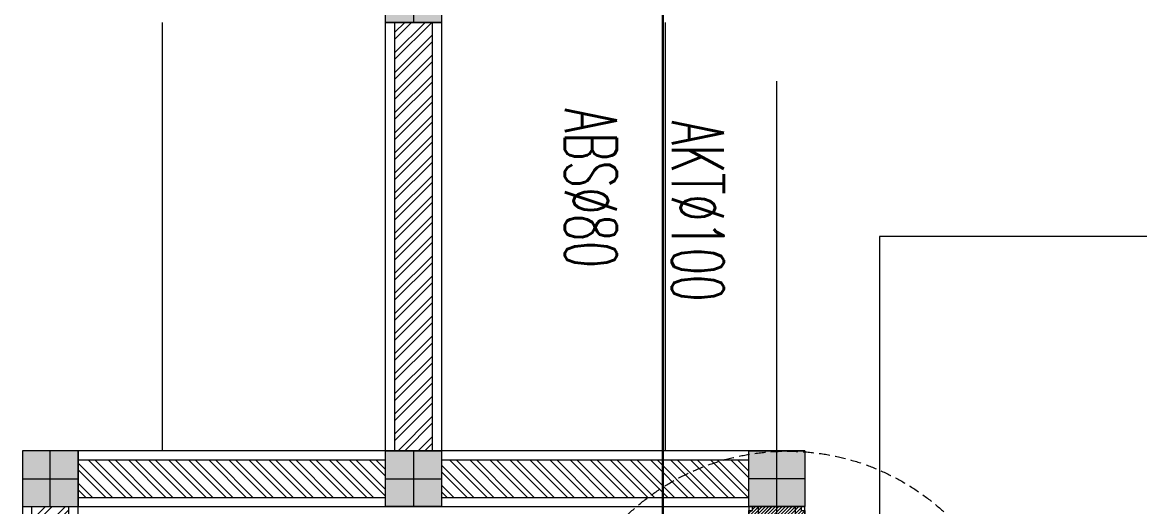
# Model space of a CAD drawing. Header units: millimetres. Extents: x -280308 to 6402717, y -14 to 2073074.
# Drawn here: x 5533 to 8532, y 495098 to 496398 of the extents above; entities that cross this region are included whole.
import ezdxf
from ezdxf.enums import TextEntityAlignment as Align

# ---------------------------------------------------------------- set-up
doc = ezdxf.new("R2010")
doc.units = ezdxf.units.MM
for name, pattern in [('ACAD_ISO03W100', [30, 12, -18]), ('ACAD_ISO08W100', [36, 24, -3, 6, -3]), ('DASHED2', [0.375, 0.25, -0.125]), ('Default', [0])]:
    doc.linetypes.add(name, pattern=pattern)
doc.layers.get('0').update_dxf_attribs({"lineweight": 0})
for name, color, linetype, lineweight, true_color in [('-P-ABK', 7, 'Continuous', 30, 0x05ffff), ('A-FILL-1', 7, 'Continuous', 0, 0x454545), ('A-FILL-4', 9, 'Continuous', 0, 0x808080), ('P-AKT', 7, 'Continuous', 30, 0xfe0101)]:
    doc.layers.add(name, color=color, linetype=linetype, lineweight=lineweight, true_color=true_color)
for name, color, linetype, lineweight in [('_Door & Window', 1, 'Continuous', 0), ('A-ALINE-1', 91, 'Continuous', 20), ('A-ALINE-3', 111, 'Continuous', 15), ('A-ALINE-6', 117, 'Continuous', 9), ('A-ANNOTATION', 144, 'Continuous', 0), ('A-Furn', 250, 'Continuous', 0)]:
    doc.layers.add(name, color=color, linetype=linetype, lineweight=lineweight)
doc.layers.add('A-TEXT', color=254, linetype='Continuous')
doc.layers.add('Teks-PL', color=7, linetype='Default', true_color=0xff0a0a)
doc.styles.add('CENTURY', font='GOTHIC.TTF')
doc.styles.add('RS', font='ROMANS.SHX', dxfattribs={"width": 0.8})
doc.styles.get("Standard").update_dxf_attribs({"font": 'arial.ttf'})

# ---------------------------------------------------------------- blocks, each defined once
blk = doc.blocks.new('A$Ccf87384a')
blk.add_wipeout([(-75, 74.99999999999909), (75.00000000002728, 74.99999999999909), (75.00000000002728, -75), (-75, -75)])
blk.add_wipeout([(-74.99999999999818, -74.99999999999974), (-74.99999999999818, 75.00000000000753), (75, 75.00000000000756), (75, -74.99999999999972)])
at = {"layer": 'A-FILL-1', "ltscale": 0.25}
h = blk.add_hatch(color=256, dxfattribs=at)
h.dxf.hatch_style = 1
h.paths.add_polyline_path([(-75, -75), (-75, 75), (75, 75), (75, -75)])
at = {"layer": 'A-ALINE-1'}
blk.add_lwpolyline([(-75, -75), (-75, 75), (75, 75), (75, -75)], close=True, dxfattribs=at)
at = {"layer": 'A-FILL-1', "ltscale": 0.25}
for p, q in [((0, 75), (0, -75)), ((-75, 0), (75, 0))]:
    blk.add_line(p, q, dxfattribs=at)
blk = doc.blocks.new('disable people')
at = {"layer": 'A-FILL-4'}
h = blk.add_hatch(color=256, dxfattribs=at)
edge = h.paths.add_edge_path()
edge.add_spline(control_points=[(-3.796474417917125, 4.952000308492416), (-3.760681164754715, 5.053013868617654), (-3.704158616363202, 5.157722778494588), (-3.734610711559071, 5.255821520916697)], knot_values=[0.9037914775148974, 0.9037914775148974, 0.9037914775148974, 0.9037914775337845, 1.21384703267489, 1.21384703267489, 1.21384703267489, 1.213847032693339], degree=3, periodic=0)
edge.add_line((-3.734610711562709, 5.255821520934205), (-4.964782523813881, 5.255821520934205))
edge.add_arc((-4.964782523813483, 5.035821520934178), 0.2200000000000129, 89.99999999999999, 179.9999999999926)
edge.add_line((-5.184782523814647, 5.035821520934178), (-5.184782523814647, 4.952000308504779))
edge.add_line((-5.184782523814647, 4.952000308504921), (-3.796474417913829, 4.952000308504921))
edge = h.paths.add_edge_path()
edge.add_spline(control_points=[(0.1341749100720335, 5.166089496497762), (-0.07234800000333053, 5.166001675629786), (-0.553623694469934, 5.165540411955988), (-1.20498952116759, 5.174735433441811), (-1.923735004729679, 5.122992935595903), (-2.472725316985816, 5.224835962467296), (-2.818046584459807, 5.044581019589032), (-3.008957661264503, 4.952000308504921)], knot_values=[0.4124965523283914, 0.4124965523283914, 0.4124965523283914, 0.4124965523283914, 0.6874227009135008, 1.856497828568305, 2.363121600141893, 2.852056937546859, 3.479819935797773, 3.479819935797798, 3.479819935797798, 3.479819935797798], degree=3, periodic=0)
edge.add_line((-3.008957661264503, 4.952000308504921), (-0.05374037849282143, 4.952000308504893))
edge.add_arc((6.001229472374689, -0.1731919023486626), 7.932859200384009, 137.696407415366, 139.7539587547804, ccw=False)
edge = h.paths.add_edge_path()
edge.add_line((5.131749954041879, 5.255821520934205), (2.308872463095783, 5.255821520934205))
edge.add_spline(control_points=[(2.308872463096122, 5.255821520934205), (2.267732188407535, 5.17631198661752), (2.17731957034448, 5.015793417558143), (2.084681671298313, 4.857544409941738), (2.036732091110025, 4.777055949464057)], knot_values=[9.278145445618577, 9.278145445618577, 9.278145445618577, 9.278145445618577, 9.545772737748978, 9.82631843046447, 9.82631843046447, 9.82631843046447, 9.82631843046447], degree=3, periodic=0)
edge.add_line((2.036732091110025, 4.777055949464057), (5.151749954040608, 4.777055949464028))
edge.add_arc((5.151749954042316, 4.977055949464102), 0.1999999999999886, 270, 360)
edge.add_line((5.351749954041225, 4.977055949464102), (5.351749954041168, 5.035821520934263))
edge.add_arc((5.131749954041879, 5.035821520934178), 0.2200000000000118, 7.404331298447066e-12, 89.99999999999999)
edge = h.paths.add_edge_path()
edge.add_spline(control_points=[(-3.734610711559071, -5.255821520915617), (-3.704158616363202, -5.157722778493792), (-3.760681164754715, -5.053013868616347), (-3.796474417917125, -4.952000308491563)], knot_values=[0.9037914775148975, 0.9037914775333468, 0.9037914775333468, 0.9037914775333468, 1.213847032674452, 1.213847032693339, 1.213847032693339, 1.213847032693339], degree=3, periodic=0)
edge.add_line((-3.796474417911668, -4.952000308503841), (-5.184782523812599, -4.952000308503841))
edge.add_line((-5.184782523814647, -4.952000308503841), (-5.18478252381459, -5.035821520933212))
edge.add_arc((-4.964782523813483, -5.035821520933098), 0.2200000000000129, 180, 270)
edge.add_line((-4.964782523813483, -5.255821520933125), (-3.734610711562426, -5.255821520933125))
edge = h.paths.add_edge_path()
edge.add_line((-0.05374037849287561, -4.952000308503841), (-3.008957661264615, -4.952000308503841))
edge.add_spline(control_points=[(-3.008957661264503, -4.952000308503841), (-2.818046584459807, -5.044581019588179), (-2.472725316985816, -5.224835962466216), (-1.923735004729679, -5.12299293559505), (-1.20498952116759, -5.174735433440958), (-0.553623694469934, -5.165540411954737), (-0.07234800000333053, -5.166001675628706), (0.1341749100720335, -5.166089496496454)], knot_values=[0.4124965523283917, 0.4124965523283917, 0.4124965523283917, 0.4124965523284174, 1.040259550579332, 1.529194887984297, 2.035818659557886, 3.204893787212689, 3.479819935797799, 3.479819935797799, 3.479819935797799, 3.479819935797799], degree=3, periodic=0)
edge.add_arc((6.001229472376508, 0.1731919023482078), 7.93285920038395, 220.2460412452068, 222.3035925846204, ccw=False)
edge = h.paths.add_edge_path()
edge.add_arc((5.151749954042316, -4.977055949463022), 0.1999999999999886, 0, 89.99999999999999)
edge.add_line((5.151749954042316, -4.777055949462977), (2.03673209111179, -4.777055949463005))
edge.add_spline(control_points=[(2.036732091110025, -4.777055949462977), (2.084681671298313, -4.857544409940431), (2.232165906039882, -5.109484857939435), (2.374009886807471, -5.367177794302108), (2.440898637138162, -5.551188368630221)], knot_values=[8.953599230115874, 8.953599230115874, 8.953599230115874, 8.953599230115874, 9.234144922831332, 9.82631843046441, 9.826318430464434, 9.826318430464434, 9.826318430464434], degree=3, periodic=0)
edge.add_arc((0.7053364612966107, -4.04279776307277), 1.733346163484878, 327.02309260736433, 327.0237538441636, ccw=False)
edge.add_spline(control_points=[(2.036732091110025, -4.777055949462977), (2.084681671298313, -4.857544409940431), (2.232165906039882, -5.109484857939435), (2.374009886807471, -5.367177794302108), (2.440898637138162, -5.551188368630221)], knot_values=[8.953599230115874, 8.953599230115874, 8.953599230115874, 8.953599230115874, 9.234144922831332, 9.82631843046441, 9.826318430464434, 9.826318430464434, 9.826318430464434], degree=3, periodic=0)
edge.add_line((2.308799040582016, -5.255821520933125), (5.131749954041821, -5.255821520933154))
edge.add_arc((5.131749954041879, -5.035821520933098), 0.2200000000000118, 270, 359.9999999999482)
edge.add_line((5.351749954041225, -5.035821520933325), (5.351749954041281, -4.977055949462965))
h = blk.add_hatch(dxfattribs=at)
h.set_pattern_fill('_USER', color=256, scale=0.2999999999999999, style=0, pattern_type=0)
h.set_pattern_definition([(360, (-5.456968210637569e-12, -2.842170943040401e-13), (7.395570986446986e-32, 0.3), [])])
edge = h.paths.add_edge_path()
edge.add_spline(control_points=[(-11.84368881340561, 2.723015967266292), (-11.80630735148043, 2.722610891474005), (-11.70819034366286, 2.721547668618996), (-11.61031172560615, 2.728856529663688), (-11.54972374569115, 2.733380797935752)], knot_values=[0, 0, 0, 0, 0.1121097829463906, 0.2942601996699649, 0.2942601996699649, 0.2942601996699649, 0.2942601996699649], degree=3, periodic=0)
edge.add_spline(control_points=[(-11.54972374569115, 2.733380797935752), (-11.53484815880256, 2.736247567797591), (-11.47003685719392, 2.745536439978423), (-11.36826084976747, 2.72479947738816), (-11.306672703613, 2.6447510459368), (-11.24782621166378, 2.610484695002697), (-10.96949606972703, 2.549332237655335), (-10.74909445872436, 2.772073311572058), (-10.5228854389261, 2.880681640590865)], knot_values=[5.436664725832285, 5.436664725832285, 5.436664725832285, 5.436664725832285, 5.482184118797054, 5.63248936469224, 5.71609653018408, 5.778112604277349, 5.832864719823681, 6.558060987042688, 6.558060987042688, 6.558060987042688, 6.558060987042688], degree=3, periodic=0)
edge.add_line((-10.5228854389261, 2.880681640590865), (-10.52288543892609, 4.274822013010747))
edge.add_line((-10.5228854389261, 4.274822013010635), (-13.10916806575664, 4.274822013010636))
edge.add_line((-13.10916806575733, 4.274822013010635), (-13.10916806575733, 2.778481744722516))
edge.add_spline(control_points=[(-13.10916806575733, 2.778481744722512), (-12.82295144472664, 2.822346398972513), (-12.41668017873963, 2.754237778142112), (-12.01270156310056, 2.608782090787145), (-11.9026220646665, 2.624670677752874)], knot_values=[3.85022029909312, 3.850220299093444, 3.850220299093444, 3.850220299093444, 4.723214524291371, 5.067106132655391, 5.067106132655391, 5.067106132655391, 5.067106132688122], degree=3, periodic=0)
edge.add_arc((-10.49828518709546, 1.8499546098883), 1.603853812364077, 147.0195933812169, 151.1162485193678, ccw=False)
edge = h.paths.add_edge_path()
edge.add_spline(control_points=[(-11.10131507691221, 1.321645051041912), (-11.26820317942656, 1.353449058260139), (-11.54271718581731, 1.405746173674288), (-11.85950975244123, 1.421612261374548), (-12.00627843078473, 1.420929790504033), (-12.04364457507836, 1.420756038819889)], knot_values=[0, 0, 0, 0, 0.5089906555588182, 0.8372314890067583, 0.9493412719532057, 0.9493412719532057, 0.9493412719532057, 0.9493412719532057], degree=3, periodic=0)
edge.add_arc((-10.49828518709546, 1.8499546098883), 1.603853812364076, 193.9046284335562, 195.5217729613365, ccw=False)
edge.add_spline(control_points=[(-12.05514138739818, 1.464538181836133), (-12.39829801821179, 1.46764695568163), (-12.74615257863297, 1.465605107812507), (-13.10916806575915, 1.44694142760477)], knot_values=[0.4692719010675678, 0.4692719010675678, 0.4692719010675678, 0.4692719010675678, 1.51441113184759, 1.514411131847849, 1.514411131847849, 1.514411131847849], degree=3, periodic=0)
edge.add_line((-13.10916806575733, 1.44694142760477), (-13.10916806575733, 0.7534304279870407))
edge.add_line((-13.10916806575733, 0.7534304279870412), (-10.52288543892678, 0.7534304279870412))
edge.add_line((-10.5228854389261, 0.7534304279870412), (-10.5228854389261, 1.191359744353121))
edge.add_spline(control_points=[(-10.5228854389261, 1.191359744352894), (-10.71802839497832, 1.226449273625576), (-10.91033044466531, 1.271692798998856), (-11.10131507691221, 1.321645051041912)], knot_values=[0.5122589669724955, 0.5122589669724955, 0.5122589669724955, 0.5122589669753015, 1.104645887850228, 1.104645887850228, 1.104645887850228, 1.104645887850228], degree=3, periodic=0)
h = blk.add_hatch(dxfattribs=at)
h.set_pattern_fill('_USER', color=256, scale=0.2999999999999999, style=0, pattern_type=0)
h.set_pattern_definition([(360, (-5.456968210637569e-12, 1.13686837721616e-12), (-7.347638122947742e-17, -0.2999999999999999), [])])
edge = h.paths.add_edge_path()
edge.add_spline(control_points=[(-11.84368881340561, -2.723015967265212), (-11.80630735148043, -2.722610891472925), (-11.70819034366286, -2.721547668617916), (-11.61031172560615, -2.728856529662664), (-11.54972374569115, -2.733380797934899)], knot_values=[0, 0, 0, 0, 0.1121097829463906, 0.2942601996699649, 0.2942601996699649, 0.2942601996699649, 0.2942601996699649], degree=3, periodic=0)
edge.add_spline(control_points=[(-11.54972374569115, -2.733380797934899), (-11.53484815880256, -2.736247567796511), (-11.47003685719392, -2.745536439977116), (-11.36826084976747, -2.72479947738708), (-11.306672703613, -2.644751045935948), (-11.24782621166378, -2.610484695001844), (-10.96949606972703, -2.549332237654482), (-10.74909445872436, -2.772073311571205), (-10.5228854389261, -2.880681640589785)], knot_values=[5.436664725832285, 5.436664725832285, 5.436664725832285, 5.436664725832285, 5.482184118797054, 5.63248936469224, 5.71609653018408, 5.778112604277349, 5.832864719823681, 6.558060987042688, 6.558060987042688, 6.558060987042688, 6.558060987042688], degree=3, periodic=0)
edge.add_line((-10.5228854389261, -2.880681640589785), (-10.52288543892609, -4.274822013009667))
edge.add_line((-10.5228854389261, -4.274822013009555), (-13.10916806575664, -4.274822013009555))
edge.add_line((-13.10916806575733, -4.274822013009555), (-13.10916806575733, -2.778481744721437))
edge.add_spline(control_points=[(-13.10916806575733, -2.778481744721432), (-12.82295144472664, -2.822346398971661), (-12.41668017873963, -2.754237778141317), (-12.01270156310056, -2.608782090786292), (-11.9026220646665, -2.624670677752022)], knot_values=[3.85022029909312, 3.850220299093444, 3.850220299093444, 3.850220299093444, 4.723214524291371, 5.067106132655391, 5.067106132655391, 5.067106132655391, 5.067106132688122], degree=3, periodic=0)
edge.add_arc((-10.49828518709546, -1.849954609887163), 1.603853812364077, 208.8837514806322, 212.9804066187831)
edge = h.paths.add_edge_path()
edge.add_spline(control_points=[(-11.10131507691221, -1.321645051040832), (-11.26820317942656, -1.353449058259002), (-11.54271718581731, -1.405746173672924), (-11.85950975244123, -1.421612261373639), (-12.00627843078473, -1.420929790502896), (-12.04364457507836, -1.420756038818865)], knot_values=[0, 0, 0, 0, 0.5089906555588182, 0.8372314890067583, 0.9493412719532057, 0.9493412719532057, 0.9493412719532057, 0.9493412719532057], degree=3, periodic=0)
edge.add_arc((-10.49828518709546, -1.849954609887163), 1.603853812364076, 164.4782270386635, 166.0953715664438)
edge.add_spline(control_points=[(-12.05514138739818, -1.464538181834996), (-12.39829801821179, -1.467646955680721), (-12.74615257863297, -1.465605107811598), (-13.10916806575915, -1.446941427603633)], knot_values=[0.4692719010675678, 0.4692719010675678, 0.4692719010675678, 0.4692719010675678, 1.51441113184759, 1.514411131847849, 1.514411131847849, 1.514411131847849], degree=3, periodic=0)
edge.add_line((-13.10916806575733, -1.446941427603633), (-13.10916806575733, -0.753430427985904))
edge.add_line((-13.10916806575733, -0.7534304279861885), (-10.52288543892678, -0.7534304279861892))
edge.add_line((-10.5228854389261, -0.7534304279861885), (-10.5228854389261, -1.191359744352268))
edge.add_spline(control_points=[(-10.5228854389261, -1.191359744351757), (-10.71802839497832, -1.226449273624439), (-10.91033044466531, -1.271692798997492), (-11.10131507691221, -1.321645051040832)], knot_values=[0.5122589669724955, 0.5122589669724955, 0.5122589669724955, 0.5122589669753015, 1.104645887850228, 1.104645887850228, 1.104645887850228, 1.104645887850228], degree=3, periodic=0)
for p, q in [((-8.202746146980644, 4.274822013010635), (-8.202746146980644, 2.985387214360799)), ((-8.202746146980644, 1.237720448978507), (-8.202746146980644, -1.23772044897737)), ((-8.202746146980644, -2.985387214359719), (-8.202746146980644, -4.274822013009555))]:
    blk.add_line(p, q, dxfattribs=at)
for points in [[(-5.184782523807371, 4.952000308504921), (-5.184782523807371, 5.035821520934178, -0.414213562373095), (-4.964782523809845, 5.255821520934205), (-3.734610711555433, 5.255821520934205)], [(2.30887246309976, 5.255821520934205), (5.131749954045517, 5.255821520934205, -0.4142135623730981), (5.351749954046682, 5.035821520934178), (5.351749954046682, 4.977055949464102, -0.414213562373095), (5.151749954045954, 4.777055949464057), (2.036706903287268, 4.777055949464057)], [(2.4408986371418, 5.551188368631301), (3.985710528006166, 5.551188368631301, -0.414213562373095), (4.085710528004711, 5.451188368631392), (4.085710528004711, 5.426046132553836, -0.414213562373095), (3.985710528006166, 5.326046132553756), (2.344216868157673, 5.326046132553756)], [(1.636438218787589, 4.132746635153126), (3.282262380906104, 4.132746635153126, 0.4142135623730451), (3.382262380908287, 4.232746635153262), (3.382262380908287, 4.465441665068283, 0.414213562373095), (3.282262380906104, 4.56544166506842), (1.908734547932909, 4.565441665068136)], [(1.636438218787589, -4.13274663515341), (3.282262380906104, -4.13274663515341, -0.4142135623730451), (3.382262380908287, -4.232746635153546), (3.382262380908287, -4.465441665068795, -0.414213562373095), (3.282262380906104, -4.565441665068704), (1.908734547932909, -4.565441665068477)], [(-5.184782523807371, -4.952000308503841), (-5.184782523807371, -5.035821520933098, 0.414213562373095), (-4.964782523809845, -5.255821520933125), (-3.734610711555433, -5.255821520933125)], [(2.308877528723315, -5.255821520933125), (5.131749954045517, -5.255821520933125, 0.4142135623730981), (5.351749954046682, -5.035821520933098), (5.351749954046682, -4.977055949463022, 0.414213562373095), (5.151749954045954, -4.777055949462977), (2.036706903287268, -4.777055949462977)], [(2.4408986371418, -5.551188368630221), (3.985710528006166, -5.551188368630221, 0.414213562373095), (4.085710528004711, -5.451188368630312), (4.085710528004711, -5.426046132552813, 0.414213562373095), (3.985710528006166, -5.326046132552904), (2.344216868157673, -5.326046132552904)]]:
    blk.add_lwpolyline(points, format="xyb", dxfattribs=at)
for points in [[(-13.10916806575187, 4.795772278258937), (-7.007824699383491, 4.795772278258937), (-7.007824699383491, 4.274822013010635), (-13.10916806575187, 4.274822013010635)], [(-13.10916806575187, -4.274822013009555), (-7.007824699383491, -4.274822013009555), (-7.007824699383491, -4.795772278257857), (-13.10916806575187, -4.795772278257857)], [(-13.10916806575187, -4.79577227825763), (-7.007824699383491, -4.79577227825763), (-7.007824699383491, -4.274822013009555), (-13.10916806575187, -4.274822013009555)]]:
    blk.add_lwpolyline(points, close=True, dxfattribs=at)
for points in [[(-0.7716928118115902, 3.881550911005661), (-7.007824699383491, 3.881550911005661), (-7.007824699383491, 4.952000308504921), (-0.05374037848923763, 4.952000308504921)], [(-13.10916806575187, 2.778481744728197), (-13.10916806575187, 4.274822013010635), (-10.52288543892246, 4.274822013010635), (-10.52288543892246, 2.880681640590865)], [(-10.52288543892246, 1.191359744319243), (-10.52288543892246, 0.7534304279870412), (-13.10916806575187, 0.7534304279870412), (-13.10916806575187, 1.446941427605225)], [(-13.10916806575187, -1.446941427604088), (-13.10916806575187, -0.7534304279861885), (-10.52288543892246, -0.7534304279861885), (-10.52288543892246, -1.191359744318333)], [(-10.52288543892246, -1.191359744318333), (-10.52288543892246, -0.7534304279861885), (-13.10916806575187, -0.7534304279861885), (-13.10916806575187, -1.446941427604088)], [(-10.52288543892246, -2.880681640589557), (-10.52288543892246, -4.274822013009555), (-13.10916806575187, -4.274822013009555), (-13.10916806575187, -2.778481744727117)], [(-13.10916806575187, -2.778481744727117), (-13.10916806575187, -4.274822013009555), (-10.52288543892246, -4.274822013009555), (-10.52288543892246, -2.880681640589557)], [(-0.7716928118115902, -3.881550911004581), (-7.007824699383491, -3.881550911004581), (-7.007824699383491, -4.952000308503841), (-0.05374037848741864, -4.952000308503841)]]:
    blk.add_lwpolyline(points, dxfattribs=at)
at = {"layer": 'A-FILL-4', "linetype": 'DASHED2', "ltscale": 2}
blk.add_circle((-4.032044972002041, 5.684341886080801e-13), 10.82285678946162, dxfattribs=at)
at = {"layer": 'A-FILL-4'}
for centre, radius, start, end in [((6.001229472381965, -0.1731919023484352), 7.932859200384001, 127.5204071296238, 147.4062370725861), ((0.7053364602925285, 4.042797764629086), 1.733346163484867, 32.98970642474525, 88.42289004785182), ((-13.74668270498478, -0.04341019569847049), 15.44764756680718, 1.182090759333106, 13.72631994225427), ((-13.74668270498478, -0.04341019569847049), 15.49764756680718, 0.1604904385792841, 13.72631994225427), ((-10.49828518709, 1.8499546098883), 1.603853812364076, 147.0195933826843, 195.5217729614681), ((-10.38617540414452, 1.8499546098883), 1.603853812364076, 147.0195933826843, 195.5217729614681), ((14.27937685350298, 0.06775199395133313), 16.59864857667759, 170.3286188685546, 190.1626872323025), ((-12.69504205342673, -4.606921862426645), 6.728132541871835, 84.78551859402995, 94.76708404660036), ((-13.74668270498114, 0.04341019570074423), 15.44764756680434, 346.2736800577457, 358.8179092406669), ((-13.74668270498114, 0.04341019570074423), 15.49764756680435, 346.2736800577457, 359.8395095614207), ((-13.74668270498478, -0.04341019569847049), 15.44764756680718, 0.1604904385792841, 0.1610099051522045), ((-10.49828518709, -1.849954609887163), 1.603853812364076, 164.4782270385319, 212.9804066173157), ((-10.38617540414452, -1.849954609887163), 1.603853812364076, 164.4782270385319, 212.9804066173157), ((-12.69504205342673, 4.606921862427726), 6.728132541871835, 265.2329159533996, 275.2144814059701), ((6.001229472381965, 0.1731919023497994), 7.932859200384001, 212.5937629274139, 232.4795928703763), ((0.7053364602925285, -4.042797764628233), 1.733346163484867, 271.5771099521482, 327.0102935752548)]:
    blk.add_arc(centre, radius, start, end, dxfattribs=at)
for points in [[(-4.92346149860532, 5.255821520934205), (-4.763444462907501, 5.548488725255311), (-4.598746377016141, 5.706342594715352), (-3.795142421198761, 6.036484532325346), (-3.426854836276107, 5.940611925619805), (-2.83078820989067, 5.728755613769636), (-2.566758833625499, 5.644812886039915), (-1.990014397371851, 5.77694535444266), (-0.9296119438040478, 6.130492836126223), (-0.1419316975516267, 6.437829670206156), (0.6264580426013708, 6.674788378109497), (1.355821926739736, 6.821824205640951), (2.03613892919202, 6.747111713511686), (2.366979790260302, 6.535991856629323), (2.546758790460444, 6.270681361221932), (2.546758790460444, 5.977235520005024), (2.4408986371418, 5.551188368631301), (2.178919851432511, 5.020117206751138), (1.563051972347239, 4.019382088696602), (0.9042720964644104, 3.036488685107713)], [(-11.59479933503098, 1.458273844522409), (-13.10916806575187, 1.44694142760477), (-13.60667026066403, 1.498036116953244), (-13.89975817351478, 1.866144042570795), (-13.88104616483179, 2.260011965725369), (-13.6895420801302, 2.538489094402166), (-13.51049322462313, 2.652381983495161), (-13.10916806575187, 2.778481744722512), (-12.24121315577941, 2.684816428400097), (-11.9026220646283, 2.624670677757422), (-11.6864549030779, 2.695858412372388), (-11.58829313107708, 2.724656443567028), (-11.50436550326049, 2.739278829181558), (-11.35904478900738, 2.70089189191475), (-11.29807203763994, 2.643686282815679), (-11.24447784318909, 2.612482825203188), (-11.19131079044928, 2.599403885649735), (-10.52288543892246, 2.880681640590865), (-9.794960447152334, 2.978637757924389), (-8.898797660205673, 2.922233265498733), (-8.608041948751634, 2.974222485651126), (-7.978096220525913, 2.974222485651126), (-5.459508429310517, 3.120158817032916), (-2.862528005884087, 2.87969555159134), (-2.371240473639773, 2.822748566114569), (-1.807424389844527, 2.913683812752424), (-1.35487122052109, 3.017778437834522), (-1.14944398208354, 3.098118711132884)], [(-11.84368881339833, 2.723015967266292), (-11.73157903045285, 2.723015967266292), (-11.5497237456857, 2.733380797935752)], [(-12.0436445750729, 1.420756038819889), (-11.93153479212742, 1.420756038819889), (-11.6037811244496, 1.402879292288389), (-11.10095268296573, 1.321575989310304)], [(-11.59479933503098, 1.458273844522409), (-10.52288543892246, 1.191359744353122), (-9.83083267098118, 1.132548455971346), (-8.963526649984487, 1.24073196201698), (-8.6391886196634, 1.25427512685269), (-5.976700821847771, 0.8565910165420973), (-4.215992548008217, 0.3886604790008619), (-3.813472225867372, 0.09260624280796037), (-3.74400946284004, 6.821210263296962e-13)], [(-1.752623687929372, 6.821210263296962e-13), (-1.679207983477681, 0.3788307068211338), (-1.194287836962758, 0.8637508533374785), (-0.6959840598392475, 1.251223035229941), (0.2821704783109453, 1.301328029997421), (0.9016085141356598, 1.159748884299916), (1.342330865873009, 0.8397630039512478), (1.609774513437515, 0.4677343058569932), (1.7303854847396, 0.1585836488836776), (1.750904063925191, 6.821210263296962e-13)], [(-11.59479933503098, -1.458273844521273), (-10.52288543892246, -1.191359744351985), (-9.83083267098118, -1.132548455970209), (-8.963526649984487, -1.240731962016071), (-8.6391886196634, -1.25427512685178), (-5.976700821847771, -0.8565910165411879), (-4.215992548008217, -0.3886604789997818), (-3.813472225867372, -0.0926062428068235), (-3.74400946284004, 6.821210263296962e-13)], [(-1.752623687929372, 6.821210263296962e-13), (-1.679207983477681, -0.3788307068202812), (-1.194287836962758, -0.8637508533363416), (-0.6959840598392475, -1.251223035229032), (0.2821704783109453, -1.301328029996512), (0.9016085141356598, -1.159748884299006), (1.342330865873009, -0.8397630039503383), (1.609774513437515, -0.4677343058559131), (1.7303854847396, -0.1585836488827681), (1.750904063925191, 6.821210263296962e-13)], [(-11.59479933503098, -1.458273844521273), (-13.10916806575187, -1.446941427603633), (-13.60667026066403, -1.498036116952335), (-13.89975817351478, -1.866144042569658), (-13.88104616483179, -2.260011965724061), (-13.6895420801302, -2.538489094401086), (-13.51049322462313, -2.652381983494308), (-13.10916806575187, -2.778481744721432), (-12.24121315577941, -2.684816428398847), (-11.9026220646283, -2.624670677756342), (-11.6864549030779, -2.695858412371138), (-11.58829313107708, -2.724656443566175), (-11.50436550326049, -2.739278829180478), (-11.35904478900738, -2.700891891913727), (-11.29807203763994, -2.643686282814599), (-11.24447784318909, -2.612482825202108), (-11.19131079044928, -2.599403885648883), (-10.52288543892246, -2.880681640589557), (-9.794960447152334, -2.978637757923536), (-8.898797660205673, -2.922233265497709), (-8.608041948751634, -2.974222485650046), (-7.978096220525913, -2.974222485650046), (-5.459508429310517, -3.120158817032063), (-2.862528005884087, -2.87969555159026), (-2.371240473639773, -2.822748566113489), (-1.807424389844527, -2.913683812751572), (-1.35487122052109, -3.017778437833442), (-1.14944398208354, -3.098118711131576)], [(-12.0436445750729, -1.420756038818865), (-11.93153479212742, -1.420756038818865), (-11.6037811244496, -1.402879292287309), (-11.10095268296573, -1.321575989309224)], [(-11.84368881339833, -2.723015967265212), (-11.73157903045285, -2.723015967265212), (-11.5497237456857, -2.733380797934899)], [(-4.92346149860532, -5.255821520933125), (-4.763444462907501, -5.548488725254231), (-4.598746377016141, -5.706342594714272), (-3.795142421198761, -6.03648453232455), (-3.426854836276107, -5.940611925618725), (-2.83078820989067, -5.728755613768556), (-2.566758833625499, -5.644812886039119), (-1.990014397371851, -5.776945354441352), (-0.9296119438040478, -6.130492836125143), (-0.1419316975516267, -6.437829670204849), (0.6264580426013708, -6.674788378108417), (1.355821926739736, -6.821824205640098), (2.03613892919202, -6.747111713510606), (2.366979790260302, -6.535991856628527), (2.546758790460444, -6.270681361220852), (2.546758790460444, -5.977235520003944), (2.4408986371418, -5.551188368630221), (2.178919851432511, -5.020117206750058), (1.563051972347239, -4.019382088695522), (0.9042720964644104, -3.03648868510669)]]:
    blk.add_spline(points, degree=3, dxfattribs=at)
for points, knots in [([(-4.55304981617337, 5.255821520934205), (-4.44408765272965, 5.319476199870394), (-4.271124962240719, 5.420519389388119), (-4.005306797280355, 5.400308982167644), (-3.806213152574855, 5.38846130049177), (-3.685750421065677, 5.19182424979499), (-3.76068116474562, 5.053013868623566), (-3.796474417913487, 4.952000308492416)], [0, 0, 0, 0, 0.3643785654112465, 0.5784016675004325, 0.8028129588361705, 0.9037914775148975, 1.213847032674452, 1.213847032693339, 1.213847032693339, 1.213847032693339]), ([(-3.008957661259046, 4.952000308504921), (-2.81804658445617, 5.044581019589032), (-2.472725316982178, 5.224835962467296), (-1.923735004726041, 5.122992935595903), (-1.204989521160314, 5.174735433441811), (-0.553623694466296, 5.165540411955988), (-0.07234799999605457, 5.166001675629786), (0.1341749100756715, 5.166089496497762)], [0.4124965523283917, 0.4124965523283917, 0.4124965523283917, 0.4124965523284174, 1.040259550579332, 1.529194887984297, 2.035818659557886, 3.204893787212689, 3.479819935797799, 3.479819935797799, 3.479819935797799, 3.479819935797799]), ([(-1.917630208828996, 6.821210263296962e-13), (-2.002951065873276, 0.5861983700835935), (-1.984904643773916, 1.423382585758645), (-1.754530612099188, 2.56520043551518), (-1.180960578692975, 2.932423450644592), (-0.9940378273913666, 3.432979146506568), (-0.8299030799516913, 3.791739230981875), (-0.731230450748626, 3.941771400581729), (-0.6822919925580209, 4.100073350454295)], [0, 0, 0, 0, 1.791248952052102, 2.558187510465277, 3.251589097511465, 3.791340900402426, 4.122046679619813, 4.432598645382432, 4.432598645382432, 4.432598645382432, 4.432598645382432]), ([(1.01444285360958, 3.198577945729312), (0.9780577476449253, 2.936577535408787), (1.364929918432608, 2.00547676408587), (1.340956575120799, 1.259444682176991), (1.433033113185957, 0.7354493184784587)], [7.41058440054706, 7.41058440054706, 7.41058440054706, 7.41058440054706, 8.083990264019953, 9.6731938569707, 9.6731938569707, 9.6731938569707, 9.6731938569707]), ([(-1.917630208828996, 6.821210263296962e-13), (-2.002951065873276, -0.5861983700827409), (-1.984904643773916, -1.423382585757508), (-1.771231884324152, -2.529998986766998), (-1.180960578692975, -2.932423450643739), (-0.9940378273913666, -3.432979146505261), (-0.8299030799516913, -3.791739230980795), (-0.731230450748626, -3.941771400580421), (-0.6822919925580209, -4.100073350453215)], [0, 0, 0, 0, 1.791248952052102, 2.558187510465277, 3.251589097511465, 3.791340900402426, 4.122046679619813, 4.432598645382432, 4.432598645382432, 4.432598645382432, 4.432598645382432]), ([(1.01444285360958, -3.198577945728232), (0.9780577476449253, -2.93657753540748), (1.364929918432608, -2.005476764084506), (1.340956575120799, -1.259444682175911), (1.433033113185957, -0.7354493184776061)], [7.41058440054706, 7.41058440054706, 7.41058440054706, 7.41058440054706, 8.083990264019953, 9.6731938569707, 9.6731938569707, 9.6731938569707, 9.6731938569707]), ([(-4.55304981617337, -5.255821520933125), (-4.44408765272965, -5.319476199869598), (-4.271124962240719, -5.420519389387266), (-4.005306797280355, -5.400308982166791), (-3.806213152574855, -5.388461300490746), (-3.685750421065677, -5.19182424979391), (-3.76068116474562, -5.053013868622486), (-3.796474417913487, -4.952000308491563)], [0, 0, 0, 0, 0.3643785654112465, 0.5784016675004325, 0.8028129588361705, 0.9037914775148975, 1.213847032674452, 1.213847032693339, 1.213847032693339, 1.213847032693339]), ([(-3.008957661259046, -4.952000308503841), (-2.81804658445617, -5.044581019588179), (-2.472725316982178, -5.224835962466216), (-1.923735004726041, -5.12299293559505), (-1.204989521160314, -5.174735433440958), (-0.553623694466296, -5.165540411954737), (-0.07234799999605457, -5.166001675628706), (0.1341749100756715, -5.166089496496454)], [0.4124965523283917, 0.4124965523283917, 0.4124965523283917, 0.4124965523284174, 1.040259550579332, 1.529194887984297, 2.035818659557886, 3.204893787212689, 3.479819935797799, 3.479819935797799, 3.479819935797799, 3.479819935797799])]:
    blk.add_open_spline(points, degree=3, knots=knots, dxfattribs=at)
blk = doc.blocks.new('A$Ca4ca9c0b')
at = {"layer": 'A-Furn'}
h = blk.add_hatch(dxfattribs=at)
h.set_pattern_fill('ANSI31', color=256, scale=2, angle=540, style=0)
h.set_pattern_definition([(225, (109566.3125288526, -240668.4215420193), (4.490128060534577, -4.490128060534577), [])])
h.paths.add_polyline_path([(10.000000012893, 1020.000000003551), (10.000000012893, 910.0000000035507), (2.000000012863893, 910.0000000035507), (2.000000012892997, 920.0000000034343), (-16.999999987107, 920.0000000034343), (-16.999999987107, 910.0000000035507), (-24.999999987107, 910.0000000035507), (-24.999999987107, 1020.000000003551)])
h = blk.add_hatch(dxfattribs=at)
h.set_pattern_fill('ANSI31', color=256, scale=2, angle=540, style=0)
h.set_pattern_definition([(225, (109566.3125288526, -240568.4215420193), (4.490128060534577, -4.490128060534577), [])])
h.paths.add_polyline_path([(2.000000012892997, 920.0000000034343), (-16.99999999941792, 920.0000000034343), (-16.99999999941792, 250.0000000005239), (2.000000012892997, 250.0000000005239)])
h = blk.add_hatch(dxfattribs=at)
h.set_pattern_fill('ANSI31', color=256, scale=2, angle=540, style=0)
h.set_pattern_definition([(225, (110170.8596176268, -240618.421542007), (4.490128060534577, -4.490128060534577), [])])
h.paths.add_polyline_path([(10.00000000058208, 150.0000000004075), (10.00000000058208, 260.0000000004075), (2.000000000552973, 260.0000000003492), (2.000000000582077, 250.0000000005239), (-16.99999999941792, 250.0000000005239), (-16.99999999941792, 260.0000000004075), (-24.99999999941792, 260.0000000004075), (-24.99999999941792, 150.0000000004075)])
h = blk.add_hatch(dxfattribs=at)
h.set_pattern_fill('ANSI31', color=256, scale=2, angle=540, style=0)
h.set_pattern_definition([(225, (109716.3125288529, -240669.6019526039), (4.490128060534577, -4.490128060534577), [])])
h.paths.add_polyline_path([(-889.999999998603, -5.820766091346741e-11), (-889.9999999986321, 9.999999999941792), (-899.9999999986321, 9.999999999941792), (-899.9999999986321, 139.9999999998254), (-889.9999999986321, 139.9999999998254), (-889.999999998603, 149.9999999997672), (-859.9999999993306, 150.0000000004075), (-859.9999999993597, 115.0000000077416), (-849.9999999993597, 115.0000000077416), (-849.9999999987485, 0)])
h = blk.add_hatch(dxfattribs=at)
h.set_pattern_fill('ANSI31', color=256, scale=2, angle=540, style=0)
h.set_pattern_definition([(225, (109566.3125288529, -240669.6019526039), (4.490128060534577, -4.490128060534577), [])])
h.paths.add_polyline_path([(39.99999999985448, -5.820766091346741e-11), (39.99999999988358, 9.999999999941792), (49.99999999988358, 9.999999999941792), (49.99999999988358, 139.9999999998254), (39.99999999988358, 139.9999999998254), (39.99999999985448, 149.9999999997672), (10.00000000058208, 150.0000000004075), (10.00000000061118, 115.0000000077416), (6.111804395914078e-10, 115.0000000077416), (0, 0)])
at = {"layer": '_Door & Window'}
for points in [[(10.000000012893, 1020.000000003551), (10.000000012893, 910.0000000035507), (2.000000012863893, 910.0000000035507), (2.000000012892997, 920.0000000034343), (-16.999999987107, 920.0000000034343), (-16.999999987107, 910.0000000035507), (-24.999999987107, 910.0000000035507), (-24.999999987107, 1020.000000003551), (10.000000012893, 1020.000000003551)], [(10.00000000058208, 150.0000000004075), (10.00000000058208, 260.0000000004075), (2.000000000552973, 260.0000000003492), (2.000000000582077, 250.0000000005239), (-16.99999999941792, 250.0000000005239), (-16.99999999941792, 260.0000000004075), (-24.99999999941792, 260.0000000004075), (-24.99999999941792, 150.0000000004075), (10.00000000058208, 150.0000000004075)], [(-889.999999998603, -5.820766091346741e-11), (-889.9999999986321, 9.999999999941792), (-899.9999999986321, 9.999999999941792), (-899.9999999986321, 139.9999999998254), (-889.9999999986321, 139.9999999998254), (-889.999999998603, 149.9999999997672), (-859.9999999993306, 150.0000000004075), (-859.9999999993597, 115.0000000077416), (-849.9999999993597, 115.0000000077416), (-849.9999999987485, 0), (-889.999999998603, -5.820766091346741e-11)], [(39.99999999985448, -5.820766091346741e-11), (39.99999999988358, 9.999999999941792), (49.99999999988358, 9.999999999941792), (49.99999999988358, 139.9999999998254), (39.99999999988358, 139.9999999998254), (39.99999999985448, 149.9999999997672), (10.00000000058208, 150.0000000004075), (10.00000000061118, 115.0000000077416), (6.111804395914078e-10, 115.0000000077416), (0, 0), (39.99999999985448, -5.820766091346741e-11)]]:
    blk.add_lwpolyline(points, dxfattribs=at)
blk.add_lwpolyline([(10.00000000058208, 150.0000000004075), (-24.999999987107, 150.0000000004075), (-24.999999987107, 1020.000000003551), (10.00000000058208, 1020.000000003551)], close=True, dxfattribs=at)
at = {"layer": '_Door & Window', "linetype": 'ACAD_ISO03W100', "ltscale": 0.02}
blk.add_arc((-6.929301123745972, 166.9526288348716), 853.2391276210273, 91.21474571532441, 181.138459278602, dxfattribs=at)
at = {"layer": 'A-Furn'}
blk.add_lwpolyline([(2.000000012892997, 920.0000000034343), (-16.99999999941792, 920.0000000034343), (-16.99999999941792, 250.0000000005239), (2.000000012892997, 250.0000000005239)], close=True, dxfattribs=at)
at = {"layer": 'Defpoints', "ltscale": 0.25, "insert": (-87.73789995184052, 181.5505102498573), "char_height": 30.00000000000001, "attachment_point": 1, "style": 'CENTURY'}
blk.add_mtext_dynamic_manual_height_columns('85', width=78.46666834107602, gutter_width=750.0000000000001, heights=[0], dxfattribs=at)
blk = doc.blocks.new('A$C286adef0')
at = {"layer": 'A-FILL-1', "ltscale": 0.25}
h = blk.add_hatch(dxfattribs=at)
h.set_pattern_fill('ANSI32', color=256, scale=4, angle=180)
h.set_pattern_definition([(225, (157225.9792370641, -39889.12035217806), (26.94076836320746, -26.94076836320746), []), (225, (157208.0187170642, -39889.12035217806), (26.94076836320746, -26.94076836320746), [])])
h.paths.add_polyline_path([(52547.79650776589, -5196.958887227695), (52547.7965077659, -4046.958887231303), (52647.7965077659, -4046.958887231303), (52647.79650776589, -5196.958887227695)])
h = blk.add_hatch(dxfattribs=at)
h.set_pattern_fill('ANSI32', color=256, scale=4, angle=180)
h.set_pattern_definition([(225, (156250.9792370641, -37589.12035217724), (26.94076836320746, -26.94076836320746), []), (225, (156233.0187170642, -37589.12035217724), (26.94076836320746, -26.94076836320746), [])])
h.paths.add_polyline_path([(51572.79650776592, -5346.958887227753), (51572.79650776589, -7496.958887227695), (51672.79650776589, -7496.958887227695), (51672.79650776592, -5346.958887227753)])
h = blk.add_hatch(dxfattribs=at)
h.set_pattern_fill('ANSI32', color=256, scale=4, angle=180)
h.set_pattern_definition([(225, (158200.9792370641, -37589.12035217724), (26.94076836320746, -26.94076836320746), []), (225, (158183.0187170642, -37589.12035217724), (26.94076836320746, -26.94076836320746), [])])
h.paths.add_polyline_path([(53522.79650776589, -5346.958887227695), (53522.79650776589, -7496.958887227695), (53622.79650776589, -7496.958887227695), (53622.79650776589, -5346.958887227695)])
at = {"color": 0, "linetype": 'DASHED2', "lineweight": -2, "ltscale": 6}
blk.add_line((57847.7965077674, -4621.958887229091), (53847.7965077674, -4621.958887229091), dxfattribs=at)
blk.add_lwpolyline([(57847.7965077674, -4621.958887229091), (53847.7965077674, -4621.958887229091), (53847.79650776734, -7496.9588872288), (57847.79650776734, -7496.9588872288)], close=True, dxfattribs=at)
at = {"layer": 'A-ALINE-3', "linetype": 'Continuous'}
for points in [[(52547.79650776589, -5196.958887227695), (52547.7965077659, -4046.958887231303), (52647.7965077659, -4046.958887231303), (52647.79650776589, -5196.958887227695)], [(51572.79650776592, -5346.958887227753), (51572.79650776589, -7496.958887227695), (51672.79650776589, -7496.958887227695), (51672.79650776592, -5346.958887227753)], [(53522.79650776589, -5346.958887227695), (53522.79650776589, -7496.958887227695), (53622.79650776589, -7496.958887227695), (53622.79650776589, -5346.958887227695)]]:
    blk.add_lwpolyline(points, close=True, dxfattribs=at)
at = {"layer": 'A-ALINE-6'}
for p, q in [((51922.79650776547, -4046.958887230488), (51922.79650776589, -5196.958887227695)), ((53272.79650776595, -4046.958887230488), (53272.79650776635, -5196.958887227695))]:
    blk.add_line(p, q, dxfattribs=at)
for points in [[(52522.79650776589, -5196.958887227695), (52522.7965077659, -4046.958887231303), (52672.7965077659, -4046.958887231303), (52672.79650776589, -5196.958887227695)], [(51547.79650776592, -5346.958887227753), (51547.79650776589, -7496.958887227695), (51697.79650776589, -7496.958887227695), (51697.79650776592, -5346.958887227753)], [(53497.79650776589, -5346.958887227695), (53497.79650776589, -7496.958887227695), (53647.79650776589, -7496.958887227695), (53647.79650776589, -5346.958887227695)]]:
    blk.add_lwpolyline(points, close=True, dxfattribs=at)
at = {"ltscale": 0.25}
blk.add_blockref('A$Ccf87384a', (52597.7965077659, -3971.958887231303), dxfattribs=at)
at = {"ltscale": 0.25, "xscale": -1, "rotation": 180}
for p in [(51622.79650776589, -5271.958887227695), (53572.79650776589, -5271.958887227695)]:
    blk.add_blockref('A$Ccf87384a', p, dxfattribs=at)
at = {"layer": 'A-FILL-1', "ltscale": 0.25}
h = blk.add_hatch(dxfattribs=at)
h.set_pattern_fill('ANSI32', color=256, scale=4, angle=270)
h.set_pattern_definition([(315, (87189.95797271258, 100656.2238420678), (26.94076836320746, 26.94076836320746), []), (315, (87189.95797271258, 100638.2633220679), (26.94076836320746, 26.94076836320746), [])])
h.paths.add_polyline_path([(53497.79650776589, -5221.958887227695), (51697.79650776592, -5221.958887227695), (51697.79650776592, -5321.958887227695), (53497.79650776589, -5321.958887227695)])
at = {"layer": 'A-ALINE-3', "linetype": 'Continuous'}
blk.add_lwpolyline([(53497.79650776589, -5221.958887227695), (51697.79650776592, -5221.958887227695), (51697.79650776592, -5321.958887227695), (53497.79650776589, -5321.958887227695)], close=True, dxfattribs=at)
at = {"layer": 'A-ALINE-6'}
for points in [[(53497.79650776589, -5196.958887227695), (51697.79650776592, -5196.958887227695), (51697.79650776592, -5346.958887227695), (53497.79650776589, -5346.958887227695)], [(51697.79650776589, -5346.958887227695), (53497.79650776589, -5346.958887227695), (53497.79650776589, -7496.958887228859), (51697.79650776589, -7496.958887228859)]]:
    blk.add_lwpolyline(points, close=True, dxfattribs=at)
at = {"ltscale": 0.25}
blk.add_blockref('A$Ccf87384a', (52597.79650776589, -5271.958887227695), dxfattribs=at)
at = {"ltscale": 0.25, "rotation": 180.0000000000202}
blk.add_blockref('A$Ccf87384a', (53572.79650776589, -5271.958887227403), dxfattribs=at)
at = {"color": 1, "xscale": 57.6453146154568, "yscale": 57.6453146154568, "zscale": 57.6453146154568, "rotation": 180.0000000000202}
blk.add_blockref('disable people', (53368.22190436334, -5821.958887226821), dxfattribs=at)
at = {"ltscale": 0.25, "xscale": -1, "rotation": 270}
blk.add_blockref('A$Ca4ca9c0b', (53497.79650776603, -5396.958887227287), dxfattribs=at)
blk = doc.blocks.new('*U552')
at = {"layer": 'A-ANNOTATION', "linetype": 'ACAD_ISO08W100', "ltscale": 0.25}
blk.add_lwpolyline([(0, -5.000000000000001), (0, -90.5605532466731)], dxfattribs=at)
at = {"layer": 'A-TEXT'}
blk.add_attdef('N', text='', height=0.9, dxfattribs=at).set_placement((0, 2.75), align=Align.MIDDLE_CENTER)
blk = doc.blocks.new('A$Cf37525da')
at = {"color": 124, "xscale": -360.0000000000001, "yscale": 360.0000000000001, "zscale": 360.0000000000001, "rotation": 180}
blk.add_blockref('*U552', (-14749.98491175502, -25932.79560776148), dxfattribs=at)
blk = doc.blocks.new('3')
at = {"ltscale": 0.25}
blk.add_blockref('A$C286adef0', (-46014.89645974222, 500445.222608266), dxfattribs=at)
blk.add_blockref('A$Cf37525da', (22307.88495977869, 498773.2637210363), dxfattribs=at)

msp = doc.modelspace()

# ---------------------------------------------------------------- block references
msp.add_blockref('3', (0, 0))

# ---------------------------------------------------------------- next in the draw order: linework, layer by layer
at = {"layer": '-P-ABK', "linetype": 'DASHED2', "ltscale": 5, "const_width": 0.03, "flags": 128}
msp.add_lwpolyline([(7150.671005488082, 499119.6980057582), (7150.671005488082, 493255.5023061205), (6938.729087832093, 493029.3857588423), (6583.158396317333, 493029.3857588423)], dxfattribs=at)
at = {"layer": 'P-AKT', "linetype": 'Continuous', "flags": 128}
msp.add_lwpolyline([(7251.802468252077, 499124.1574258711), (7251.802468252077, 494181.4565573195), (7038.195514972031, 493988.6918124259), (6182.900047994684, 493988.6918124259)], dxfattribs=at)

# ---------------------------------------------------------------- next in the draw order: texts
at = {"layer": 'Teks-PL', "extrusion": (0.05233594329475825, -3.68145503453537e-05, 0.998629534754574), "style": 'RS', "width": 0.5999999999999992}
for s, p in [('ABS%%C80', (496171.9390940269, -6630.949886981374, 347.5133581138224)), ('AKT%%C100', (496139.1709243271, -6917.401734393887, 362.5256633082367))]:
    msp.add_text(s, height=139.776, rotation=179.9999626838494, dxfattribs=at).set_placement(p)

doc.saveas('drawing.dxf')
